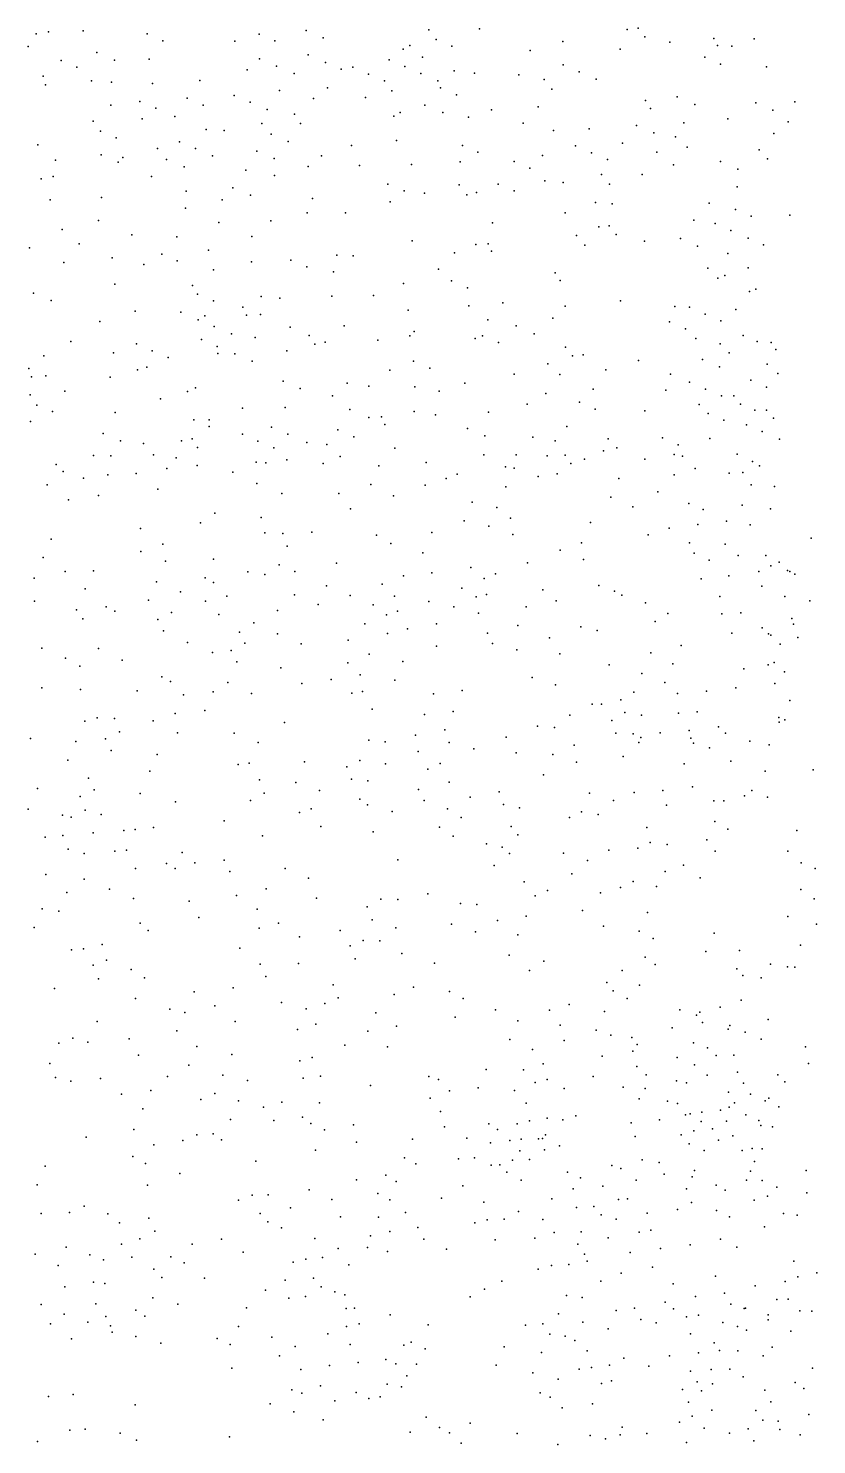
# Model space of a CAD drawing. Header units: inches. Extents: x 1412000 to 4237944, y 4931095 to 14792305.
# Drawn here: x 4237861.8 to 4237943.7, y 14792158.1 to 14792305.3 of the extents above; entities that cross this region are included whole.
import ezdxf

# ---------------------------------------------------------------- set-up
doc = ezdxf.new("R2010")
doc.units = ezdxf.units.IN
doc.header["$MEASUREMENT"] = 0

# ---------------------------------------------------------------- blocks, each defined once
blk = doc.blocks.new('SHORTSTLIDAR')
for p in [(1412246.85, 4931683.57), (1412248.15, 4931683.77), (1412251.76, 4931683.87), (1412258.39, 4931683.55), (1412270.04, 4931683.54), (1412274.92, 4931683.92), (1412276.71, 4931683.15), (1412287.68, 4931683.98), (1412292.94, 4931684.1), (1412308.29, 4931684.02), (1412309.45, 4931684.14), (1412310.11, 4931683.25), (1412246.05, 4931682.26), (1412253.17, 4931681.62), (1412260.04, 4931682.85), (1412267.5, 4931682.82), (1412271.66, 4931682.85), (1412285.01, 4931681.99), (1412285.7, 4931682.37), (1412288.45, 4931682.98), (1412290.08, 4931682.28), (1412298.2, 4931681.83), (1412301.59, 4931682.77), (1412307.58, 4931681.96), (1412312.72, 4931682.71), (1412317.3, 4931683.07), (1412317.67, 4931682.36), (1412319.16, 4931682.27), (1412321.5, 4931683.03), (1412249.45, 4931680.79), (1412254.99, 4931680.83), (1412258.6, 4931680.95), (1412270.08, 4931680.97), (1412271.86, 4931680.21), (1412275.12, 4931681.38), (1412276.93, 4931680.59), (1412283.55, 4931680.88), (1412285.17, 4931680.17), (1412287.01, 4931681.13), (1412301.63, 4931680.34), (1412316.35, 4931681.13), (1412317.99, 4931680.41), (1412322.77, 4931680.14), (1412247.6, 4931679.16), (1412251.1, 4931680.09), (1412252.6, 4931678.7), (1412263.86, 4931678.71), (1412268.8, 4931679.82), (1412273.68, 4931679.44), (1412278.56, 4931679.9), (1412279.78, 4931680.09), (1412281.41, 4931679.38), (1412283.06, 4931678.68), (1412286.83, 4931679.46), (1412288.61, 4931678.69), (1412290.3, 4931679.72), (1412292.42, 4931679.47), (1412297.03, 4931679.29), (1412299.65, 4931678.81), (1412303.29, 4931679.62), (1412305.08, 4931678.84), (1412247.85, 4931678.27), (1412254.68, 4931678.55), (1412258.96, 4931678.4), (1412272.16, 4931677.67), (1412277.13, 4931677.97), (1412283.84, 4931677.63), (1412288.89, 4931677.95), (1412290.55, 4931677.23), (1412300.47, 4931677.81), (1412254.64, 4931676.14), (1412257.64, 4931676.55), (1412259.29, 4931675.85), (1412262.56, 4931676.87), (1412264.22, 4931676.16), (1412267.45, 4931677.17), (1412269.1, 4931676.46), (1412275.69, 4931676.85), (1412281.09, 4931676.97), (1412287.26, 4931676.17), (1412299.03, 4931675.98), (1412310.19, 4931676.63), (1412310.72, 4931675.82), (1412313.49, 4931677.03), (1412315.32, 4931676.23), (1412321.65, 4931676.41), (1412325.7, 4931676.5), (1412252.78, 4931674.5), (1412257.88, 4931674.74), (1412261.28, 4931674.99), (1412270.89, 4931675.71), (1412273.73, 4931675.21), (1412284.03, 4931675.01), (1412284.7, 4931675.4), (1412289.12, 4931675.38), (1412291.79, 4931674.92), (1412294.18, 4931675.68), (1412297.48, 4931674.27), (1412314.19, 4931674.32), (1412318.76, 4931674.75), (1412323.44, 4931675.63), (1412325.02, 4931674.43), (1412253.55, 4931673.44), (1412264.54, 4931673.62), (1412266.42, 4931673.51), (1412270.32, 4931674.25), (1412271.28, 4931673.15), (1412274.33, 4931674.24), (1412300.65, 4931673.51), (1412304.33, 4931673.71), (1412309.25, 4931674.04), (1412311.05, 4931673.27), (1412313.33, 4931672.88), (1412323.54, 4931673.22), (1412247.05, 4931672.02), (1412255.18, 4931672.75), (1412259.49, 4931671.64), (1412261.75, 4931672.34), (1412263.41, 4931671.66), (1412269.8, 4931671.37), (1412273.06, 4931672.38), (1412279.63, 4931671.98), (1412284.33, 4931672.48), (1412291.17, 4931671.97), (1412302.93, 4931671.92), (1412307.79, 4931672.22), (1412314.51, 4931671.78), (1412322, 4931671.51), (1412248.89, 4931670.44), (1412253.62, 4931670.99), (1412255.39, 4931670.22), (1412255.89, 4931670.73), (1412260.41, 4931670.52), (1412265.19, 4931670.88), (1412271.6, 4931670.6), (1412276.51, 4931670.91), (1412280.47, 4931669.89), (1412285.88, 4931669.99), (1412290.93, 4931670.28), (1412292.78, 4931671.28), (1412296.55, 4931670.31), (1412299.48, 4931670.94), (1412304.6, 4931671.22), (1412306.25, 4931670.51), (1412311.36, 4931671.28), (1412313.11, 4931669.95), (1412317.99, 4931670.29), (1412322.89, 4931670.57), (1412247.38, 4931668.5), (1412248.63, 4931668.74), (1412258.86, 4931668.75), (1412262.25, 4931669.75), (1412268.65, 4931669.42), (1412271.63, 4931668.85), (1412275.14, 4931669.77), (1412298.17, 4931669.62), (1412305.61, 4931668.95), (1412309.86, 4931668.95), (1412319.79, 4931669.51), (1412262.46, 4931667.22), (1412267.32, 4931667.58), (1412283.43, 4931667.96), (1412285.1, 4931667.25), (1412287.21, 4931667), (1412290.83, 4931667.87), (1412292.62, 4931667.08), (1412294.88, 4931667.96), (1412296.55, 4931667.25), (1412299.75, 4931668.29), (1412301.63, 4931668.12), (1412306.46, 4931667.96), (1412319.73, 4931667.66), (1412248.31, 4931666.34), (1412253.67, 4931666.57), (1412262.37, 4931665.45), (1412266.21, 4931666.31), (1412269.13, 4931666.81), (1412275.57, 4931666.47), (1412283.66, 4931666.11), (1412291.64, 4931666.85), (1412305.01, 4931666.05), (1412306.74, 4931665.92), (1412316.83, 4931665.97), (1412253.33, 4931664.19), (1412265.84, 4931663.96), (1412271.27, 4931664.14), (1412275.03, 4931664.97), (1412279.02, 4931664.99), (1412301.84, 4931664.99), (1412315.23, 4931664.2), (1412319.55, 4931665.33), (1412321.18, 4931664.62), (1412325.21, 4931664.74), (1412249.57, 4931663.25), (1412256.8, 4931662.7), (1412261.49, 4931662.49), (1412269.27, 4931662.5), (1412294.31, 4931663.95), (1412303.01, 4931662.62), (1412305.33, 4931663.51), (1412306.43, 4931663.63), (1412307.15, 4931662.72), (1412317.42, 4931663.85), (1412319.07, 4931663.14), (1412246.16, 4931661.33), (1412251.33, 4931661.74), (1412264.76, 4931661.1), (1412285.93, 4931662.05), (1412292.56, 4931661.68), (1412293.85, 4931661.74), (1412303.9, 4931661.62), (1412310.09, 4931662.04), (1412313.82, 4931662.29), (1412315.61, 4931661.51), (1412320.86, 4931662.35), (1412322.46, 4931661.66), (1412249.75, 4931659.81), (1412254.76, 4931660.29), (1412258.04, 4931659.62), (1412259.91, 4931660.68), (1412261.53, 4931660), (1412269.25, 4931659.9), (1412273.34, 4931660.05), (1412278.1, 4931660.56), (1412279.8, 4931660.49), (1412290.35, 4931660.81), (1412294.18, 4931660.98), (1412318.77, 4931660.74), (1412265.31, 4931659.06), (1412274.98, 4931659.36), (1412277.78, 4931658.84), (1412288.69, 4931659.12), (1412300.82, 4931658.75), (1412316.66, 4931659.22), (1412317.71, 4931658.2), (1412318.44, 4931658.45), (1412320.85, 4931659.27), (1412246.6, 4931656.63), (1412255.03, 4931657.58), (1412263.13, 4931657.44), (1412285.03, 4931657.62), (1412290.04, 4931657.9), (1412291.71, 4931657.19), (1412301.33, 4931657.93), (1412320.99, 4931656.8), (1412321.68, 4931657.05), (1412248.41, 4931655.86), (1412263.65, 4931656.51), (1412265.29, 4931655.82), (1412268.36, 4931655.19), (1412270.25, 4931656.28), (1412272.19, 4931656.11), (1412277.59, 4931656.32), (1412281.92, 4931656.4), (1412291.84, 4931655.31), (1412295.36, 4931655.64), (1412301.83, 4931655.28), (1412307.59, 4931655.84), (1412313.25, 4931655.26), (1412314.78, 4931655.16), (1412253.48, 4931653.69), (1412257.15, 4931654.76), (1412261.91, 4931654.64), (1412263.71, 4931653.87), (1412264.38, 4931654.29), (1412268.72, 4931654.36), (1412270.17, 4931654.42), (1412285.54, 4931654.86), (1412293.82, 4931653.87), (1412300.57, 4931654.02), (1412316.41, 4931654.45), (1412318.03, 4931653.76), (1412319.58, 4931654.93), (1412265.36, 4931653.17), (1412267.18, 4931652.39), (1412273.28, 4931653.09), (1412275.24, 4931652.24), (1412278.88, 4931653.24), (1412285.69, 4931652.19), (1412286.15, 4931652.64), (1412293.27, 4931652.21), (1412296.76, 4931653.22), (1412298.62, 4931652.42), (1412312.69, 4931653.65), (1412314.37, 4931652.93), (1412320.33, 4931652.22), (1412250.47, 4931651.6), (1412257.3, 4931651.35), (1412264.04, 4931651.8), (1412265.67, 4931651.09), (1412269.64, 4931652.04), (1412275.82, 4931651.33), (1412276.9, 4931651.54), (1412282.37, 4931651.76), (1412292.49, 4931651.91), (1412294.92, 4931651.49), (1412301.88, 4931651.02), (1412315.43, 4931651.92), (1412317.95, 4931651.38), (1412321.79, 4931651.6), (1412323.25, 4931651.5), (1412323.73, 4931650.76), (1412247.65, 4931650.11), (1412254.89, 4931650.44), (1412258.93, 4931650.65), (1412260.58, 4931649.95), (1412265.76, 4931650.37), (1412267.51, 4931650.32), (1412269.3, 4931649.55), (1412272.91, 4931650.63), (1412286.1, 4931649.55), (1412300.05, 4931649.3), (1412302.61, 4931650.13), (1412303.71, 4931650.24), (1412309.47, 4931649.62), (1412316.11, 4931649.75), (1412318.9, 4931650.44), (1412322.83, 4931649.27), (1412246.1, 4931648.82), (1412246.39, 4931647.93), (1412247.88, 4931648.04), (1412254.55, 4931647.9), (1412257.38, 4931648.66), (1412258.35, 4931648.95), (1412283.64, 4931648.63), (1412287.77, 4931648.84), (1412296.54, 4931648.2), (1412301.28, 4931648.17), (1412306.09, 4931648.66), (1412312.8, 4931648.21), (1412317.89, 4931648.98), (1412323.96, 4931648.28), (1412249.85, 4931646.46), (1412262.6, 4931646.42), (1412263.42, 4931646.78), (1412272.52, 4931647.5), (1412274.31, 4931646.74), (1412279.2, 4931647.29), (1412281.44, 4931646.97), (1412286.23, 4931646.9), (1412288.76, 4931646.46), (1412291.43, 4931647.28), (1412304.77, 4931646.67), (1412312.32, 4931646.54), (1412314.78, 4931647.37), (1412316.42, 4931646.66), (1412321.16, 4931647.58), (1412322.78, 4931646.87), (1412246.23, 4931646.07), (1412246.95, 4931645.01), (1412259.79, 4931645.64), (1412277.66, 4931645.95), (1412297.9, 4931645.1), (1412299.82, 4931646.2), (1412303.33, 4931645.29), (1412315.77, 4931645.06), (1412318.09, 4931645.96), (1412319.38, 4931645.96), (1412320.08, 4931645.1), (1412248.56, 4931644.32), (1412255.09, 4931644.23), (1412263.24, 4931643.47), (1412264.85, 4931643.46), (1412268.31, 4931644.67), (1412272.76, 4931644.76), (1412279.45, 4931644.56), (1412281.43, 4931643.7), (1412282.75, 4931643.78), (1412286.14, 4931644.32), (1412288.38, 4931644), (1412293.88, 4931644.26), (1412304.96, 4931644.59), (1412310.14, 4931644.4), (1412316.7, 4931644.14), (1412318.33, 4931643.44), (1412321.55, 4931644.49), (1412322.78, 4931644.48), (1412323.51, 4931643.64), (1412246.29, 4931643.31), (1412253.84, 4931642.06), (1412264.86, 4931642.78), (1412268.32, 4931641.98), (1412271.34, 4931642.71), (1412273.01, 4931641.99), (1412278.21, 4931642.43), (1412283.1, 4931643), (1412291.68, 4931642.57), (1412302.03, 4931642.77), (1412320.71, 4931642.95), (1412322.32, 4931642.25), (1412255.64, 4931641.3), (1412258.01, 4931641.01), (1412261.98, 4931641.29), (1412263.08, 4931641.51), (1412263.63, 4931640.58), (1412269.92, 4931641.27), (1412271.56, 4931640.57), (1412275, 4931641.13), (1412277.06, 4931640.92), (1412279.88, 4931641.72), (1412284.14, 4931640.53), (1412293.5, 4931641.8), (1412298.5, 4931641.68), (1412300.81, 4931641.29), (1412306.33, 4931641.49), (1412307.21, 4931640.57), (1412311.96, 4931641.6), (1412313.6, 4931640.89), (1412316.87, 4931641.52), (1412324.11, 4931641.46), (1412252.82, 4931639.75), (1412254.61, 4931639.72), (1412259.07, 4931639.83), (1412261.43, 4931639.52), (1412269.72, 4931639.07), (1412270.74, 4931639.01), (1412272.91, 4931639.31), (1412278.46, 4931639.67), (1412287.41, 4931639.03), (1412293.38, 4931639.82), (1412296.77, 4931639.82), (1412299.96, 4931639.74), (1412301.86, 4931639.8), (1412302.43, 4931638.95), (1412303.86, 4931639.4), (1412305.82, 4931640.25), (1412310.14, 4931639.4), (1412313.18, 4931639.86), (1412314.03, 4931639.71), (1412319.74, 4931639.89), (1412321.32, 4931639.14), (1412248.96, 4931638.84), (1412249.68, 4931638.12), (1412254.3, 4931637.76), (1412257.26, 4931637.9), (1412260.45, 4931638.42), (1412263.61, 4931638.73), (1412267.3, 4931638.05), (1412276.71, 4931638.94), (1412282.47, 4931638.68), (1412290.62, 4931637.82), (1412295.65, 4931638.58), (1412296.53, 4931638.44), (1412299.03, 4931637.6), (1412301.01, 4931637.85), (1412313.18, 4931637.76), (1412315.37, 4931638.41), (1412318.88, 4931637.94), (1412320.31, 4931637.99), (1412322.03, 4931638.7), (1412248.01, 4931636.71), (1412251.79, 4931637.4), (1412259.51, 4931636.28), (1412269.8, 4931636.86), (1412281.64, 4931636.76), (1412287.3, 4931636.69), (1412289.48, 4931637.37), (1412295.69, 4931636.52), (1412307.42, 4931637.37), (1412321.18, 4931636.71), (1412323.62, 4931636.56), (1412250.23, 4931635.16), (1412253.36, 4931635.61), (1412272.41, 4931635.83), (1412278.31, 4931635.83), (1412284.02, 4931635.56), (1412292.19, 4931634.92), (1412306.58, 4931635.44), (1412311.48, 4931635.98), (1412314.7, 4931634.79), (1412320.25, 4931634.61), (1412265.43, 4931633.78), (1412270.26, 4931633.31), (1412279.54, 4931634.22), (1412294.76, 4931634.37), (1412296.17, 4931633.26), (1412308.89, 4931634.43), (1412316.18, 4931634.17), (1412323.18, 4931634.23), (1412257.71, 4931632.19), (1412263.95, 4931632.78), (1412270.63, 4931631.75), (1412272.51, 4931631.68), (1412275.53, 4931631.8), (1412287.98, 4931631.77), (1412291.35, 4931632.97), (1412293.91, 4931632.44), (1412304.49, 4931632.81), (1412312.64, 4931632.22), (1412315.62, 4931632.6), (1412318.6, 4931632.93), (1412321.09, 4931632.57), (1412248.44, 4931631.09), (1412260.02, 4931630.57), (1412272.96, 4931630.36), (1412282.24, 4931631.5), (1412283.73, 4931630.63), (1412296.4, 4931631.55), (1412303.55, 4931630.68), (1412310.47, 4931631.51), (1412314.78, 4931630.69), (1412318.48, 4931630.57), (1412327.4, 4931631.17), (1412247.59, 4931629.17), (1412257.74, 4931629.8), (1412260.31, 4931628.78), (1412265.29, 4931629), (1412287.05, 4931629.64), (1412301.31, 4931629.92), (1412303.76, 4931628.96), (1412315.24, 4931629.61), (1412316.82, 4931628.88), (1412319.81, 4931629.39), (1412322.72, 4931629.39), (1412324.08, 4931628.67), (1412249.87, 4931627.7), (1412252.83, 4931627.8), (1412268.85, 4931627.67), (1412270.62, 4931627.42), (1412272.11, 4931628.41), (1412273.75, 4931627.72), (1412278.07, 4931628.58), (1412285.04, 4931627.28), (1412288, 4931627.58), (1412292.04, 4931628.13), (1412294.62, 4931627.47), (1412297.93, 4931628.63), (1412318.87, 4931627.28), (1412321.98, 4931627.72), (1412323.21, 4931628.31), (1412324.94, 4931627.83), (1412325.19, 4931627.7), (1412325.7, 4931627.45), (1412246.64, 4931627.03), (1412251.97, 4931625.91), (1412259.37, 4931626.64), (1412264.44, 4931627.06), (1412265.31, 4931626.56), (1412277.03, 4931626.24), (1412282.81, 4931626.41), (1412291.1, 4931625.98), (1412293.44, 4931627), (1412299.53, 4931625.82), (1412305.34, 4931626.26), (1412315.97, 4931626.95), (1412322.27, 4931626.18), (1412246.68, 4931624.65), (1412258.53, 4931624.73), (1412261.87, 4931625.61), (1412264.47, 4931624.65), (1412266.68, 4931625.16), (1412273.71, 4931625.29), (1412276.19, 4931624.29), (1412279.51, 4931625.23), (1412281.88, 4931624.24), (1412284.11, 4931625.16), (1412287.68, 4931624.59), (1412292.59, 4931625.1), (1412293.68, 4931625.32), (1412300.91, 4931624.67), (1412306.96, 4931625.67), (1412307.74, 4931625.27), (1412310.2, 4931624.46), (1412317.93, 4931625.13), (1412324.68, 4931625.11), (1412327.27, 4931624.67), (1412251.04, 4931623.73), (1412251.71, 4931622.79), (1412254.13, 4931624.06), (1412255.03, 4931623.58), (1412260.93, 4931623.46), (1412265.84, 4931623.24), (1412271.96, 4931623.65), (1412283.26, 4931623.2), (1412284.43, 4931623.61), (1412290.26, 4931624.05), (1412292.84, 4931623.39), (1412297.78, 4931624.05), (1412312.52, 4931623.36), (1412318.13, 4931623.33), (1412320.1, 4931623.43), (1412325.4, 4931622.82), (1412259.52, 4931622.73), (1412260.09, 4931621.55), (1412267.99, 4931621.42), (1412269.49, 4931622.4), (1412281.03, 4931622.29), (1412285.45, 4931621.77), (1412288.49, 4931622.27), (1412293.76, 4931621.32), (1412296.93, 4931622.1), (1412303.46, 4931621.97), (1412305.17, 4931621.58), (1412311.2, 4931622.54), (1412319.16, 4931621.3), (1412322.31, 4931621.86), (1412325.57, 4931622.24), (1412262.59, 4931620.35), (1412268.56, 4931620.26), (1412271.94, 4931621.24), (1412274.41, 4931620.21), (1412279.31, 4931620.58), (1412283.39, 4931621.27), (1412288.48, 4931619.97), (1412294.28, 4931620.25), (1412300.21, 4931620.82), (1412313.9, 4931620.04), (1412322.99, 4931621.25), (1412323.21, 4931621.09), (1412324.19, 4931620.18), (1412326.04, 4931620.86), (1412247.45, 4931619.74), (1412249.93, 4931618.72), (1412253.34, 4931619.72), (1412255.81, 4931618.5), (1412265.2, 4931619.32), (1412267.14, 4931619.5), (1412281.47, 4931619.14), (1412284.98, 4931618.37), (1412296.82, 4931619.59), (1412301.28, 4931619.18), (1412310.75, 4931619.28), (1412251.41, 4931617.88), (1412267.72, 4931618.32), (1412272.28, 4931617.72), (1412279.26, 4931618.22), (1412280.53, 4931617), (1412306.43, 4931618.02), (1412309.81, 4931617.13), (1412313.05, 4931618.11), (1412320.43, 4931617.59), (1412322.96, 4931618.01), (1412323.58, 4931618.25), (1412324.63, 4931617.29), (1412247.46, 4931615.64), (1412251.48, 4931615.46), (1412259.92, 4931616.79), (1412260.82, 4931616.28), (1412266.78, 4931616.18), (1412274.48, 4931616.1), (1412277.53, 4931616.51), (1412284.14, 4931616.43), (1412298.43, 4931616.72), (1412300.85, 4931615.95), (1412312.21, 4931616.17), (1412319.58, 4931615.64), (1412323.65, 4931616.1), (1412257.37, 4931615.32), (1412262.17, 4931614.89), (1412265.26, 4931615.22), (1412269.23, 4931615.03), (1412279.69, 4931615.07), (1412280.77, 4931615.24), (1412288.17, 4931615), (1412291.13, 4931615.34), (1412304.64, 4931613.94), (1412305.62, 4931613.94), (1412307.63, 4931614.38), (1412308.97, 4931615.19), (1412313.51, 4931615.03), (1412316.53, 4931615.28), (1412325.21, 4931614.31), (1412253.2, 4931612.52), (1412261.32, 4931612.98), (1412264.41, 4931613.29), (1412281.79, 4931613.43), (1412287.24, 4931612.88), (1412290.19, 4931613.19), (1412302.32, 4931612.8), (1412308.04, 4931613.06), (1412309.77, 4931612.78), (1412313.63, 4931613.01), (1412315.58, 4931613.13), (1412324.05, 4931612.55), (1412251.93, 4931612.18), (1412255, 4931612.45), (1412255.51, 4931611.06), (1412259.04, 4931612.19), (1412272.69, 4931612.03), (1412289.35, 4931611.27), (1412298.98, 4931611.66), (1412300.75, 4931611.52), (1412306.69, 4931612.23), (1412314.74, 4931611.2), (1412317.8, 4931611.58), (1412324.09, 4931612.08), (1412324.69, 4931612.31), (1412246.29, 4931610.37), (1412250.99, 4931610.06), (1412254.07, 4931610.32), (1412261.56, 4931610.96), (1412267.45, 4931610.94), (1412269.94, 4931609.94), (1412281.43, 4931610.21), (1412283.13, 4931610.04), (1412286.29, 4931610.72), (1412289.79, 4931609.94), (1412295.71, 4931610.5), (1412302.77, 4931609.68), (1412307.1, 4931610.91), (1412308.91, 4931610.85), (1412309.51, 4931609.95), (1412309.7, 4931610.46), (1412311.72, 4931610.97), (1412314.92, 4931610.41), (1412315.17, 4931609.88), (1412318.51, 4931610.93), (1412321.04, 4931610.11), (1412323.06, 4931609.72), (1412250.15, 4931608.13), (1412254.67, 4931609.12), (1412259.45, 4931608.7), (1412280.49, 4931608.09), (1412286.58, 4931609.03), (1412292.34, 4931609.29), (1412296.77, 4931608.88), (1412300.55, 4931608.71), (1412307.88, 4931608.5), (1412316.85, 4931609.41), (1412258.69, 4931606.99), (1412267.87, 4931607.68), (1412269, 4931607.8), (1412274.77, 4931607.96), (1412279.16, 4931607.42), (1412283.16, 4931607.75), (1412287.56, 4931607.17), (1412288.85, 4931607.79), (1412299.61, 4931606.59), (1412303.01, 4931607.92), (1412314.23, 4931607.73), (1412319.08, 4931608), (1412322.65, 4931606.99), (1412327.61, 4931607.11), (1412246.99, 4931605.17), (1412252.29, 4931606.25), (1412270.06, 4931606.06), (1412273.84, 4931605.81), (1412279.65, 4931606.14), (1412281.34, 4931605.97), (1412289.79, 4931605.83), (1412315.07, 4931605.36), (1412251.44, 4931604.35), (1412252.9, 4931605.05), (1412257.66, 4931604.65), (1412261.36, 4931603.78), (1412269.13, 4931603.92), (1412270.55, 4931604.68), (1412276.3, 4931604.97), (1412280.5, 4931604.06), (1412286.62, 4931605.06), (1412287.18, 4931603.93), (1412291.98, 4931604.28), (1412294.99, 4931604.82), (1412304.39, 4931604.69), (1412306.88, 4931603.92), (1412309.01, 4931604.75), (1412312.01, 4931604.98), (1412317.29, 4931603.91), (1412318.33, 4931603.89), (1412320.48, 4931604.4), (1412321.25, 4931604.96), (1412322.88, 4931604.26), (1412246.05, 4931603.03), (1412249.59, 4931602.42), (1412250.5, 4931602.2), (1412251.96, 4931602.92), (1412253.62, 4931602.48), (1412274.24, 4931602.67), (1412275.45, 4931603.06), (1412281.3, 4931603.47), (1412283.88, 4931602.79), (1412289.63, 4931603.07), (1412291.05, 4931602.17), (1412295.43, 4931603.51), (1412297.09, 4931603.16), (1412302.28, 4931602.17), (1412303.55, 4931602.74), (1412305.26, 4931602.49), (1412312.37, 4931603.44), (1412255.98, 4931600.81), (1412257.17, 4931600.93), (1412259.06, 4931601.12), (1412266.39, 4931601.81), (1412276.44, 4931601.22), (1412288.79, 4931601.16), (1412296.24, 4931601.23), (1412310.33, 4931601.13), (1412317.41, 4931601.76), (1412318.76, 4931600.94), (1412325.94, 4931600.83), (1412247.79, 4931600.12), (1412249.65, 4931600.29), (1412252.78, 4931600.56), (1412270.39, 4931600.26), (1412281.89, 4931600.68), (1412290.2, 4931600.23), (1412293.66, 4931599.44), (1412296.91, 4931600.38), (1412310.69, 4931599.57), (1412312.44, 4931599.35), (1412316.56, 4931599.83), (1412250.19, 4931598.86), (1412251.84, 4931598.43), (1412255.04, 4931598.68), (1412256.24, 4931598.77), (1412262.04, 4931598.53), (1412295.31, 4931599.09), (1412296.07, 4931598.43), (1412301.69, 4931598.47), (1412306.37, 4931598.76), (1412309.39, 4931598.98), (1412317.42, 4931598.67), (1412325, 4931598.67), (1412257.18, 4931596.87), (1412260.4, 4931597.38), (1412261.3, 4931596.85), (1412263.37, 4931597.44), (1412266.4, 4931597.73), (1412267, 4931596.57), (1412272.76, 4931596.85), (1412284.47, 4931597.75), (1412294.46, 4931597.19), (1412302.54, 4931596.31), (1412304.18, 4931597.71), (1412312.25, 4931596.55), (1412314.15, 4931597.21), (1412326.39, 4931597.46), (1412327.83, 4931596.88), (1412247.87, 4931596.23), (1412251.86, 4931595.76), (1412275.18, 4931595.87), (1412297.6, 4931595.48), (1412307.6, 4931594.91), (1412308.92, 4931595.5), (1412311.35, 4931595), (1412315.89, 4931595.91), (1412250.06, 4931594.38), (1412254.47, 4931594.72), (1412256.98, 4931593.74), (1412262.75, 4931593.47), (1412267.67, 4931594.07), (1412270.77, 4931594.76), (1412276.01, 4931593.79), (1412282.7, 4931593.67), (1412284.45, 4931593.64), (1412287.58, 4931594.24), (1412298.72, 4931594.03), (1412300.01, 4931594.59), (1412305.51, 4931594.34), (1412326.34, 4931594.68), (1412327.73, 4931593.73), (1412247.48, 4931592.67), (1412249.22, 4931592.44), (1412269.83, 4931592.64), (1412281.28, 4931592.88), (1412290.96, 4931593.23), (1412292.68, 4931593.11), (1412297.79, 4931591.9), (1412303.66, 4931592.52), (1412310.39, 4931592.29), (1412325, 4931591.87), (1412246.65, 4931590.75), (1412257.69, 4931591.2), (1412258.5, 4931590.43), (1412263.78, 4931591.77), (1412270.05, 4931590.66), (1412272.04, 4931591.19), (1412278.47, 4931590.41), (1412281.78, 4931591.54), (1412284.23, 4931590.69), (1412290.02, 4931591.07), (1412294.8, 4931591.48), (1412305.83, 4931590.87), (1412327.97, 4931591.07), (1412253.72, 4931588.96), (1412274.22, 4931589.76), (1412280.84, 4931589.4), (1412282.57, 4931589.37), (1412292.53, 4931590.3), (1412296.94, 4931589.97), (1412309.55, 4931590.35), (1412311.01, 4931589.58), (1412317.32, 4931590.15), (1412250.54, 4931588.43), (1412251.77, 4931588.52), (1412268.05, 4931588.58), (1412279.5, 4931588.82), (1412280.01, 4931587.49), (1412284.87, 4931588.05), (1412296.01, 4931587.85), (1412310.16, 4931587.65), (1412316.48, 4931588.25), (1412319.96, 4931588.34), (1412326.32, 4931588.92), (1412252.78, 4931586.83), (1412254.19, 4931587.33), (1412256.73, 4931586.37), (1412270.16, 4931586.93), (1412274.12, 4931587.01), (1412288.26, 4931587.02), (1412298.14, 4931586.26), (1412299.62, 4931587.23), (1412307.78, 4931586.28), (1412311.19, 4931586.91), (1412319.7, 4931586.46), (1412323.19, 4931586.92), (1412324.96, 4931586.64), (1412325.7, 4931586.63), (1412253.36, 4931585.41), (1412258.13, 4931585.5), (1412270.72, 4931585.64), (1412277.72, 4931584.77), (1412286.09, 4931584.53), (1412306.17, 4931585.03), (1412309.57, 4931584.76), (1412320.31, 4931585.75), (1412322.23, 4931585.52), (1412248.76, 4931584.39), (1412257.19, 4931583.36), (1412263.27, 4931584.05), (1412267.35, 4931584.47), (1412278.24, 4931583.42), (1412284.07, 4931583.77), (1412289.84, 4931584.09), (1412291.24, 4931583.37), (1412306.85, 4931584.16), (1412308.3, 4931583.37), (1412320.13, 4931583.2), (1412260.76, 4931582.25), (1412262.33, 4931581.91), (1412265.44, 4931582.6), (1412272.35, 4931582.96), (1412274.94, 4931582.3), (1412276.88, 4931582.85), (1412282.16, 4931581.88), (1412294.61, 4931582.18), (1412300.21, 4931582.14), (1412302.27, 4931582.73), (1412305.92, 4931582.01), (1412313.78, 4931582.17), (1412315.49, 4931581.62), (1412315.84, 4931581.95), (1412317.95, 4931582.48), (1412253.19, 4931580.97), (1412267.54, 4931580.96), (1412274.01, 4931580.14), (1412275.94, 4931580.7), (1412284.31, 4931580.48), (1412290.4, 4931581.43), (1412296.92, 4931581.04), (1412301.33, 4931580.6), (1412312.96, 4931580.33), (1412316.11, 4931580.87), (1412318.8, 4931580.17), (1412318.97, 4931580.56), (1412322.96, 4931581.17), (1412249.23, 4931578.74), (1412250.66, 4931579.24), (1412252.25, 4931578.83), (1412256.52, 4931579.18), (1412261.5, 4931580), (1412281.32, 4931579.96), (1412296.09, 4931579.11), (1412301.75, 4931579.01), (1412305.08, 4931580.07), (1412306.61, 4931579.54), (1412308.77, 4931579.32), (1412315.18, 4931578.77), (1412320.56, 4931579.88), (1412322.21, 4931579.14), (1412257.51, 4931577.48), (1412263.56, 4931578.37), (1412267.19, 4931577.54), (1412275.55, 4931577.24), (1412278.93, 4931578.5), (1412283.39, 4931578.35), (1412298.44, 4931578.06), (1412305.68, 4931577.37), (1412308.87, 4931577.89), (1412309.34, 4931578.59), (1412313.5, 4931577.22), (1412316.63, 4931578.23), (1412317.55, 4931577.44), (1412319.38, 4931577.49), (1412326.82, 4931578.33), (1412248.29, 4931576.62), (1412262.72, 4931576.44), (1412274.27, 4931576.88), (1412293.65, 4931576), (1412297.52, 4931575.95), (1412299.56, 4931576.56), (1412309.3, 4931576.29), (1412315.29, 4931576.48), (1412319.76, 4931575.7), (1412327.13, 4931576.62), (1412248.89, 4931575.17), (1412250.48, 4931574.79), (1412253.55, 4931575.06), (1412260.53, 4931575.27), (1412266.25, 4931575.39), (1412268.82, 4931574.86), (1412274.61, 4931575.09), (1412276.4, 4931575.29), (1412281.61, 4931574.31), (1412287.69, 4931575.26), (1412288.68, 4931574.95), (1412298.72, 4931574.64), (1412299.98, 4931574.96), (1412304.74, 4931575.27), (1412310.25, 4931575.42), (1412313.42, 4931574.81), (1412314.45, 4931574.62), (1412316.62, 4931575.39), (1412320.37, 4931574.58), (1412323.95, 4931575.45), (1412324.69, 4931574.69), (1412255.74, 4931573.42), (1412258.78, 4931573.82), (1412263.99, 4931572.88), (1412265.42, 4931573.48), (1412287.83, 4931573.02), (1412289.84, 4931573.76), (1412292.81, 4931574.1), (1412296.58, 4931573.79), (1412301.74, 4931574.03), (1412307.88, 4931574.16), (1412309.53, 4931572.95), (1412310.16, 4931574.01), (1412318.83, 4931573.64), (1412321.1, 4931573.41), (1412323.03, 4931573), (1412257.94, 4931571.89), (1412267.9, 4931572.72), (1412270.48, 4931572.06), (1412272.39, 4931572.61), (1412276.33, 4931572.54), (1412288.9, 4931571.61), (1412297.78, 4931572.49), (1412312.48, 4931572.7), (1412313.53, 4931572.47), (1412314.37, 4931571.29), (1412314.85, 4931571.38), (1412316.06, 4931571.57), (1412318, 4931571.77), (1412318.9, 4931572.06), (1412319.45, 4931572.52), (1412320.62, 4931571.29), (1412322.62, 4931572.74), (1412324.05, 4931572.11), (1412267.06, 4931570.8), (1412271.56, 4931570.7), (1412274.53, 4931571.03), (1412275.4, 4931570.39), (1412279.84, 4931570.24), (1412289.32, 4931570.02), (1412293.93, 4931570.34), (1412296.85, 4931570.34), (1412298.13, 4931570.66), (1412299.99, 4931570.92), (1412301.6, 4931570.75), (1412302.96, 4931571.18), (1412308.69, 4931570.44), (1412311.64, 4931570.75), (1412315.99, 4931570.57), (1412317.16, 4931569.84), (1412318.62, 4931570.61), (1412321.96, 4931570.68), (1412322.17, 4931570.17), (1412323.38, 4931570.05), (1412252.06, 4931568.96), (1412257.01, 4931569.77), (1412262.12, 4931568.62), (1412263.56, 4931569.21), (1412265.25, 4931569.3), (1412266.14, 4931568.69), (1412276.83, 4931569.73), (1412280.17, 4931568.44), (1412285.98, 4931568.76), (1412291.63, 4931568.85), (1412294.07, 4931568.37), (1412294.82, 4931569.74), (1412296.1, 4931568.63), (1412297.29, 4931568.74), (1412299.07, 4931568.78), (1412299.48, 4931568.82), (1412299.79, 4931569.21), (1412309.12, 4931569.02), (1412313.92, 4931569.21), (1412315.22, 4931569.63), (1412317.77, 4931568.65), (1412319.28, 4931569.11), (1412256.91, 4931566.96), (1412259.08, 4931568.15), (1412275.9, 4931567.6), (1412297.12, 4931567.55), (1412299.7, 4931567.66), (1412301.27, 4931568.06), (1412314.72, 4931568.25), (1412316.31, 4931567.57), (1412320.25, 4931567.57), (1412321.29, 4931567.79), (1412322.32, 4931567.75), (1412247.81, 4931565.93), (1412258.24, 4931566.23), (1412269.68, 4931566.45), (1412285.15, 4931566.83), (1412286.31, 4931566.2), (1412290.77, 4931566.72), (1412292.43, 4931566.82), (1412294.14, 4931566.05), (1412295.06, 4931566.1), (1412296.36, 4931566.57), (1412298.13, 4931566.64), (1412306.7, 4931566.02), (1412307.63, 4931565.69), (1412309.86, 4931566.61), (1412311.6, 4931566.33), (1412315.29, 4931565.51), (1412321.12, 4931565.43), (1412321.53, 4931566.42), (1412326.89, 4931565.48), (1412246.98, 4931564), (1412258.44, 4931563.99), (1412261.79, 4931565.17), (1412280.17, 4931564.54), (1412283.21, 4931565.01), (1412284.27, 4931564.35), (1412295.78, 4931565.34), (1412297.27, 4931564.51), (1412302.09, 4931565.33), (1412303.45, 4931564.72), (1412309.24, 4931564.51), (1412312.14, 4931565.1), (1412315.04, 4931564.83), (1412317.55, 4931563.96), (1412320.7, 4931564.49), (1412322.31, 4931564.45), (1412269.32, 4931562.95), (1412270.99, 4931562.96), (1412275.25, 4931563.5), (1412277.58, 4931562.48), (1412282.37, 4931563.1), (1412289.01, 4931562.63), (1412291.21, 4931563.89), (1412300.45, 4931562.57), (1412302.68, 4931563.61), (1412305.77, 4931563.87), (1412307.4, 4931562.5), (1412308.34, 4931562.55), (1412314.45, 4931563.58), (1412318.48, 4931563.46), (1412322.86, 4931562.84), (1412323.84, 4931563.78), (1412326.97, 4931563.17), (1412247.38, 4931561.03), (1412250.32, 4931561.12), (1412251.85, 4931561.8), (1412254.31, 4931561.01), (1412267.91, 4931562.42), (1412270.15, 4931561.03), (1412273.29, 4931561.63), (1412283.62, 4931562.44), (1412285.25, 4931561.14), (1412293.38, 4931562.2), (1412296.98, 4931561.23), (1412303.01, 4931561.64), (1412304.84, 4931561.75), (1412310.37, 4931561.05), (1412313.51, 4931561.46), (1412314.99, 4931562.19), (1412317.56, 4931561.34), (1412321.49, 4931562.41), (1412324.55, 4931561.04), (1412255.53, 4931560.06), (1412258.57, 4931560.54), (1412270.95, 4931560.17), (1412272.35, 4931559.53), (1412278.48, 4931560.68), (1412282.46, 4931560.65), (1412286.55, 4931559.57), (1412292.45, 4931560.07), (1412293.75, 4931560.38), (1412295.5, 4931560.44), (1412299.53, 4931560.42), (1412305.6, 4931560.88), (1412307.15, 4931560.43), (1412318.94, 4931560.68), (1412322.58, 4931559.64), (1412325.96, 4931560.85), (1412257.65, 4931558.4), (1412259.2, 4931559.19), (1412266.14, 4931558.35), (1412275.82, 4931558.43), (1412281.63, 4931558.72), (1412283.62, 4931559.15), (1412287.17, 4931558.38), (1412294.58, 4931558.31), (1412298.69, 4931558.48), (1412300.72, 4931559.07), (1412303.52, 4931559.13), (1412306.32, 4931558.51), (1412309.53, 4931559.1), (1412310.76, 4931559.29), (1412318, 4931558.36), (1412246.77, 4931556.82), (1412249.99, 4931557.54), (1412252.45, 4931556.75), (1412255.75, 4931557.83), (1412263.09, 4931557.83), (1412268.38, 4931557), (1412278.24, 4931557.4), (1412281.3, 4931557.49), (1412283.39, 4931557.1), (1412289.53, 4931557.31), (1412303.15, 4931557.86), (1412303.84, 4931556.79), (1412308.6, 4931556.98), (1412311.74, 4931557.38), (1412314.85, 4931557.77), (1412319.68, 4931557.52), (1412249.16, 4931555.62), (1412253.86, 4931556.23), (1412256.8, 4931556.5), (1412259.1, 4931555.25), (1412260.85, 4931556.54), (1412262.25, 4931555.92), (1412273.59, 4931555.99), (1412274.89, 4931556.3), (1412276.62, 4931556.46), (1412279.36, 4931555.71), (1412299.05, 4931555.24), (1412300.42, 4931555.63), (1412302.23, 4931555.73), (1412304.15, 4931556.08), (1412310.91, 4931555.47), (1412325.62, 4931556.07), (1412252.84, 4931553.91), (1412253.99, 4931553.76), (1412259.93, 4931554.39), (1412264.37, 4931554.31), (1412272.75, 4931554.09), (1412275.69, 4931554.32), (1412295.25, 4931553.99), (1412305.54, 4931554), (1412307.67, 4931554.85), (1412313.08, 4931553.73), (1412317.46, 4931554.53), (1412324.7, 4931553.97), (1412326.03, 4931554.45), (1412327.99, 4931554.87), (1412249.83, 4931553.41), (1412259, 4931552.28), (1412270.71, 4931553.05), (1412273.13, 4931552.25), (1412274.85, 4931552.41), (1412276.48, 4931553.41), (1412277.9, 4931552.89), (1412278.94, 4931552.57), (1412291.97, 4931552.38), (1412293.47, 4931553.16), (1412301.99, 4931552.53), (1412303.61, 4931552.3), (1412315.4, 4931552.41), (1412318.41, 4931552.74), (1412321.61, 4931553.5), (1412247.4, 4931551.58), (1412253.06, 4931551.66), (1412257.23, 4931551), (1412261.58, 4931551.6), (1412268.72, 4931551.23), (1412279.07, 4931551.16), (1412279.95, 4931551.19), (1412307.16, 4931550.95), (1412309.04, 4931551.19), (1412312.25, 4931551.81), (1412313.12, 4931551.12), (1412319.08, 4931551.63), (1412320.46, 4931551.17), (1412320.59, 4931551.21), (1412323.86, 4931552.09), (1412325.01, 4931552.14), (1412326.22, 4931550.92), (1412327.47, 4931550.89), (1412248.36, 4931549.56), (1412249.77, 4931550.58), (1412252.23, 4931549.74), (1412254.11, 4931550.33), (1412254.58, 4931549.35), (1412258.16, 4931550.37), (1412267.88, 4931549.31), (1412279.12, 4931549.28), (1412280.42, 4931549.57), (1412283.65, 4931550.51), (1412287.62, 4931549.45), (1412297.73, 4931549.43), (1412299.54, 4931549.58), (1412301.15, 4931550.61), (1412303.7, 4931549.74), (1412309.71, 4931550.03), (1412311.31, 4931549.68), (1412314.47, 4931550.28), (1412315.7, 4931550.47), (1412318.25, 4931549.72), (1412319.75, 4931549.31), (1412322.93, 4931549.97), (1412322.95, 4931550.51), (1412250.53, 4931548.02), (1412254.76, 4931548.69), (1412257.24, 4931548.24), (1412265.67, 4931548.03), (1412271.37, 4931548.2), (1412277.18, 4931548.54), (1412300.24, 4931548.49), (1412301.85, 4931548.28), (1412302.86, 4931547.84), (1412306.33, 4931549.04), (1412314.86, 4931548.54), (1412320.71, 4931548.9), (1412325.3, 4931548.8), (1412259.82, 4931547.56), (1412267.04, 4931547.41), (1412273.79, 4931547.22), (1412279.5, 4931547.43), (1412285.09, 4931547.36), (1412285.83, 4931547.66), (1412287.3, 4931546.98), (1412295.51, 4931547.18), (1412299.4, 4931546.59), (1412304.13, 4931546.75), (1412315.71, 4931546.56), (1412317.32, 4931547.58), (1412317.89, 4931546.79), (1412319.78, 4931546.75), (1412323.37, 4931547.13), (1412267.2, 4931544.98), (1412272.15, 4931546.24), (1412274.36, 4931544.82), (1412277.35, 4931545.24), (1412280.32, 4931545.57), (1412283.22, 4931545.87), (1412284.26, 4931545.43), (1412286.41, 4931545.37), (1412294.68, 4931545.28), (1412303.3, 4931544.87), (1412304.58, 4931545.03), (1412306.44, 4931545.27), (1412307.96, 4931546.01), (1412310.54, 4931545.16), (1412312.7, 4931546.24), (1412317.03, 4931544.83), (1412318.95, 4931544.85), (1412322.44, 4931546.23), (1412327.56, 4931544.97), (1412285.39, 4931544.16), (1412298.48, 4931544.48), (1412301.11, 4931543.82), (1412305.61, 4931543.37), (1412306.66, 4931543.66), (1412314.88, 4931544.65), (1412315.57, 4931543.56), (1412317.16, 4931543.35), (1412320.34, 4931544.07), (1412325.75, 4931543.47), (1412248.15, 4931542.01), (1412250.7, 4931542.24), (1412273.43, 4931542.71), (1412274.49, 4931542.37), (1412276.42, 4931543.12), (1412280.13, 4931542.44), (1412282.61, 4931541.99), (1412283.33, 4931543.31), (1412284.82, 4931543.02), (1412299.26, 4931542.4), (1412300.29, 4931541.94), (1412314.05, 4931542.75), (1412316, 4931542.6), (1412322.61, 4931542.67), (1412326.65, 4931542.85), (1412257.17, 4931541.17), (1412271.2, 4931541.25), (1412273.66, 4931540.42), (1412277.91, 4931541.58), (1412281.45, 4931541.83), (1412301.54, 4931540.86), (1412304.68, 4931541.26), (1412314.65, 4931541.45), (1412317.1, 4931540.61), (1412321.68, 4931540.58), (1412323.22, 4931541.47), (1412276.7, 4931539.61), (1412287.39, 4931539.87), (1412291.98, 4931539.25), (1412313.72, 4931539.34), (1412315.06, 4931539.97), (1412322.38, 4931539.56), (1412323.99, 4931539.46), (1412327.18, 4931540.15), (1412250.36, 4931538.52), (1412251.97, 4931538.63), (1412255.58, 4931538.22), (1412257.29, 4931537.48), (1412266.95, 4931537.82), (1412285.75, 4931538.31), (1412288.8, 4931538.81), (1412289.83, 4931538.26), (1412296.85, 4931538.17), (1412304.46, 4931537.98), (1412306.03, 4931537.64), (1412307.56, 4931538.03), (1412307.77, 4931538.83), (1412310.35, 4931538.17), (1412316.28, 4931538.72), (1412318.94, 4931538.22), (1412320.85, 4931538.66), (1412324.15, 4931538.59), (1412326.26, 4931538.05), (1412247.01, 4931537.34), (1412291.05, 4931537.16), (1412301.07, 4931537.02), (1412314.47, 4931537.25), (1412321.47, 4931537.43)]:
    blk.add_point(p)

msp = doc.modelspace()

# ---------------------------------------------------------------- block references
msp.add_blockref('SHORTSTLIDAR', (2825615.74, 9860621.12))

doc.saveas('drawing.dxf')
